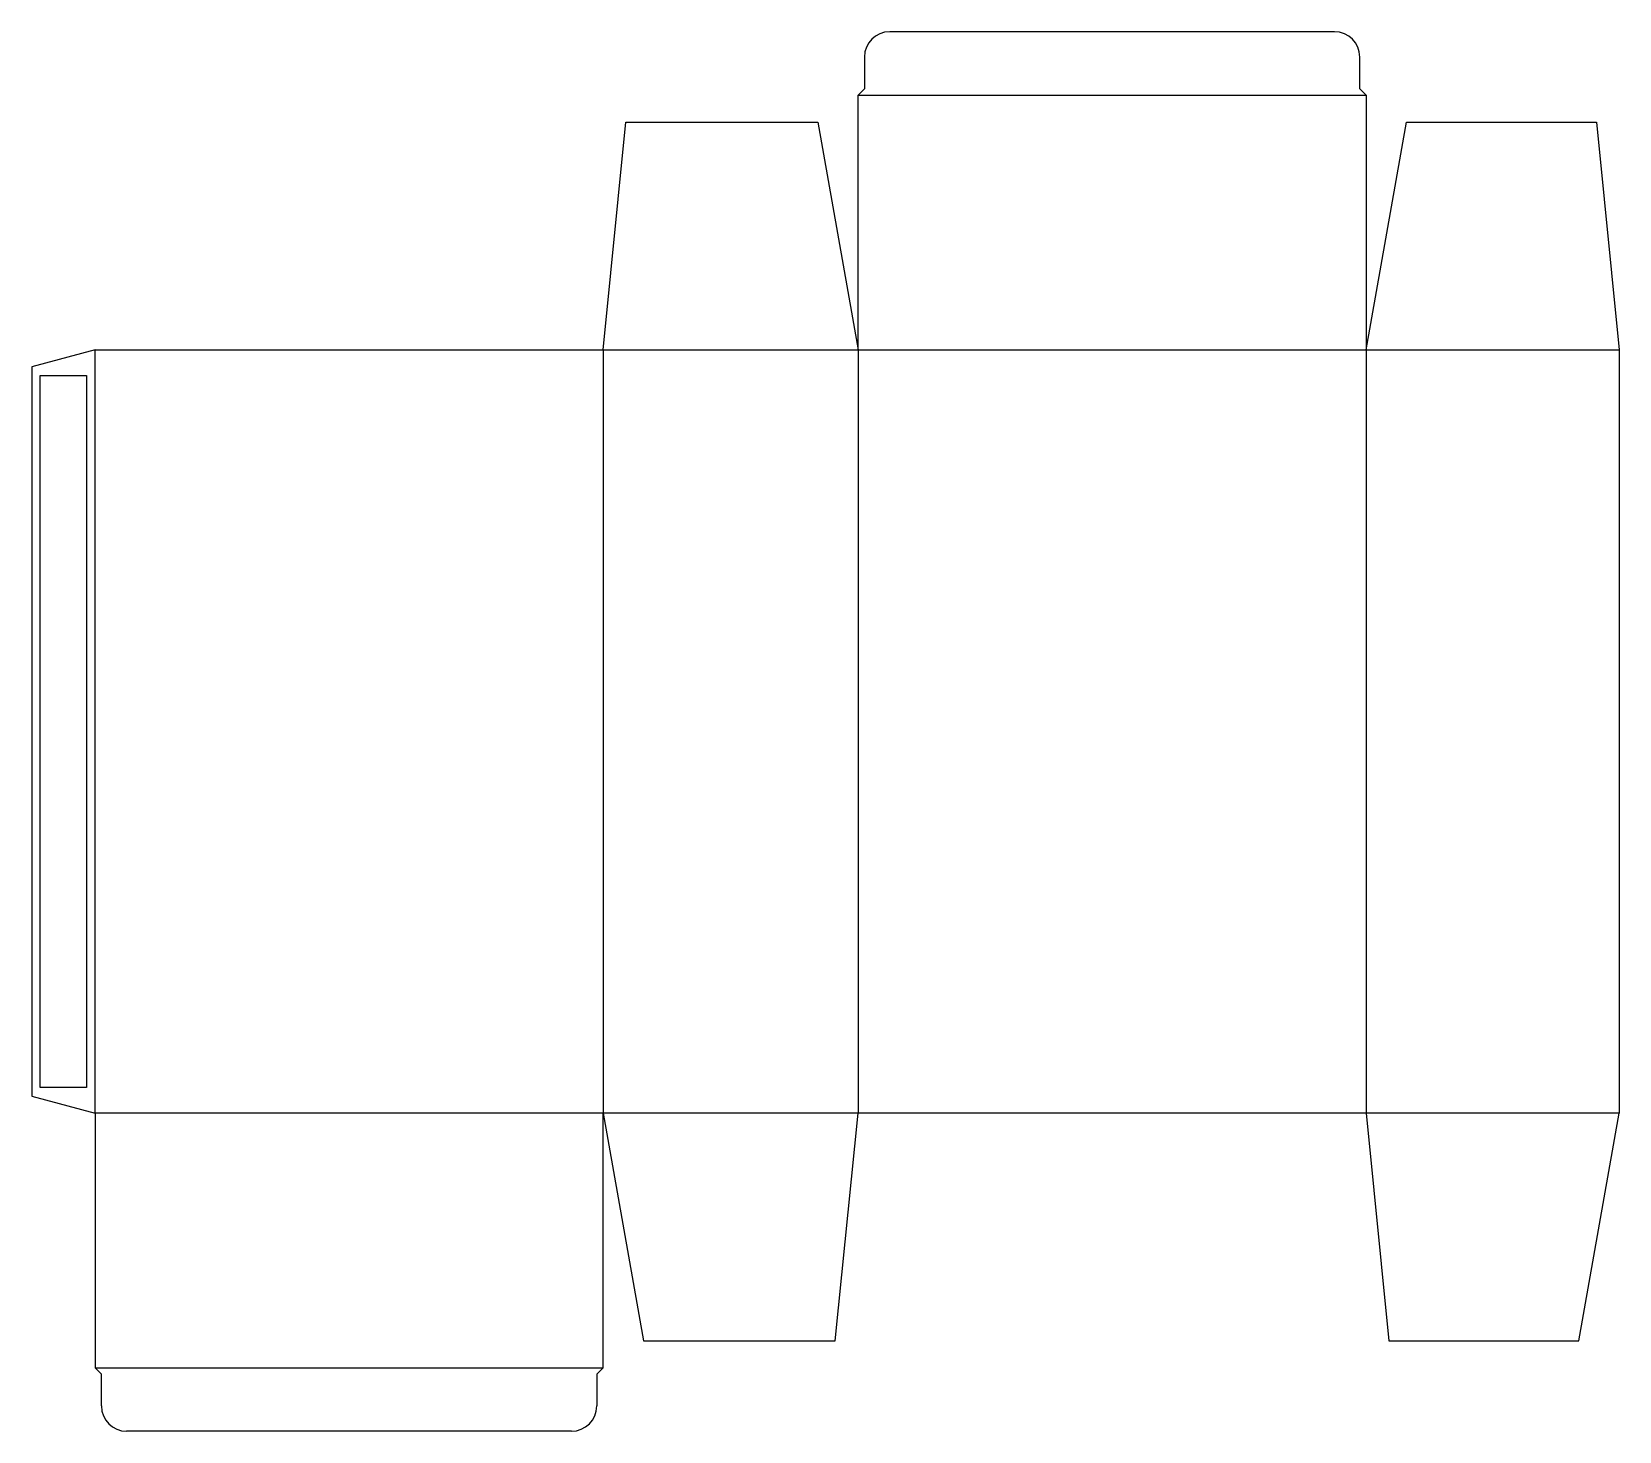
# Model space of a CAD drawing. Header units: millimetres. Extents: x 0 to 376, y 0 to 332.
import ezdxf

# ---------------------------------------------------------------- set-up
doc = ezdxf.new("R2010")
doc.units = ezdxf.units.MM
for name, color, linetype in [('CREASE', 5, 'CONTINUOUS'), ('CUT', 1, 'CONTINUOUS'), ('GLUE', 2, 'CONTINUOUS')]:
    doc.layers.add(name, color=color, linetype=linetype)

msp = doc.modelspace()

# ---------------------------------------------------------------- linework, layer by layer
at = {"layer": 'CREASE'}
for p, q in [((195.9, 316.8), (316.35, 316.8)), ((15, 75.45), (15, 256.35)), ((135.45, 256.35), (135.45, 75.45)), ((135.45, 256.35), (195.9, 256.35)), ((195.9, 256.35), (195.9, 75.45)), ((195.9, 256.35), (316.35, 256.35)), ((316.35, 256.35), (316.35, 75.45)), ((316.35, 256.35), (376.35, 256.35)), ((135.45, 75.45), (15, 75.45)), ((195.9, 75.45), (135.45, 75.45)), ((376.35, 75.45), (316.35, 75.45)), ((15, 15), (135.45, 15))]:
    msp.add_line(p, q, dxfattribs=at)
at = {"layer": 'CUT'}
for p, q in [((308.85, 331.8), (203.4, 331.8)), ((197.4, 325.8), (197.4, 318.3)), ((314.85, 318.3), (314.85, 325.8)), ((197.4, 318.3), (195.9, 316.8)), ((195.9, 256.35), (195.9, 316.8)), ((316.35, 316.8), (314.85, 318.3)), ((316.35, 316.8), (316.35, 256.35)), ((135.45, 256.35), (140.85, 310.35)), ((140.85, 310.35), (186.35, 310.35)), ((186.35, 310.35), (195.9, 256.35)), ((316.35, 256.35), (325.9, 310.35)), ((325.9, 310.35), (370.95, 310.35)), ((370.95, 310.35), (376.35, 256.35)), ((15, 256.35), (0, 252.331)), ((15, 256.35), (135.45, 256.35)), ((376.35, 256.35), (376.35, 75.45)), ((0, 252.331), (0, 79.469)), ((0, 79.469), (15, 75.45)), ((15, 75.45), (15, 15)), ((135.45, 15), (135.45, 75.45)), ((135.45, 75.45), (145, 21.45)), ((190.5, 21.45), (195.9, 75.45)), ((316.35, 75.45), (195.9, 75.45)), ((316.35, 75.45), (321.75, 21.45)), ((366.8, 21.45), (376.35, 75.45)), ((145, 21.45), (190.5, 21.45)), ((321.75, 21.45), (366.8, 21.45)), ((16.5, 13.5), (15, 15)), ((16.5, 6), (16.5, 13.5)), ((135.45, 15), (133.95, 13.5)), ((133.95, 13.5), (133.95, 6)), ((127.95, 0), (22.5, 0))]:
    msp.add_line(p, q, dxfattribs=at)
for centre, start, end in [((203.4, 325.8), 90, 180), ((308.85, 325.8), 0, 90), ((22.5, 6), 180, 270), ((127.95, 6), 270, 0)]:
    msp.add_arc(centre, 6, start, end, dxfattribs=at)
at = {"layer": 'GLUE'}
for p, q in [((2, 250.331), (13, 250.331)), ((2, 81.469), (2, 250.331)), ((13, 250.331), (13, 81.469)), ((13, 81.469), (2, 81.469))]:
    msp.add_line(p, q, dxfattribs=at)

doc.saveas('drawing.dxf')
